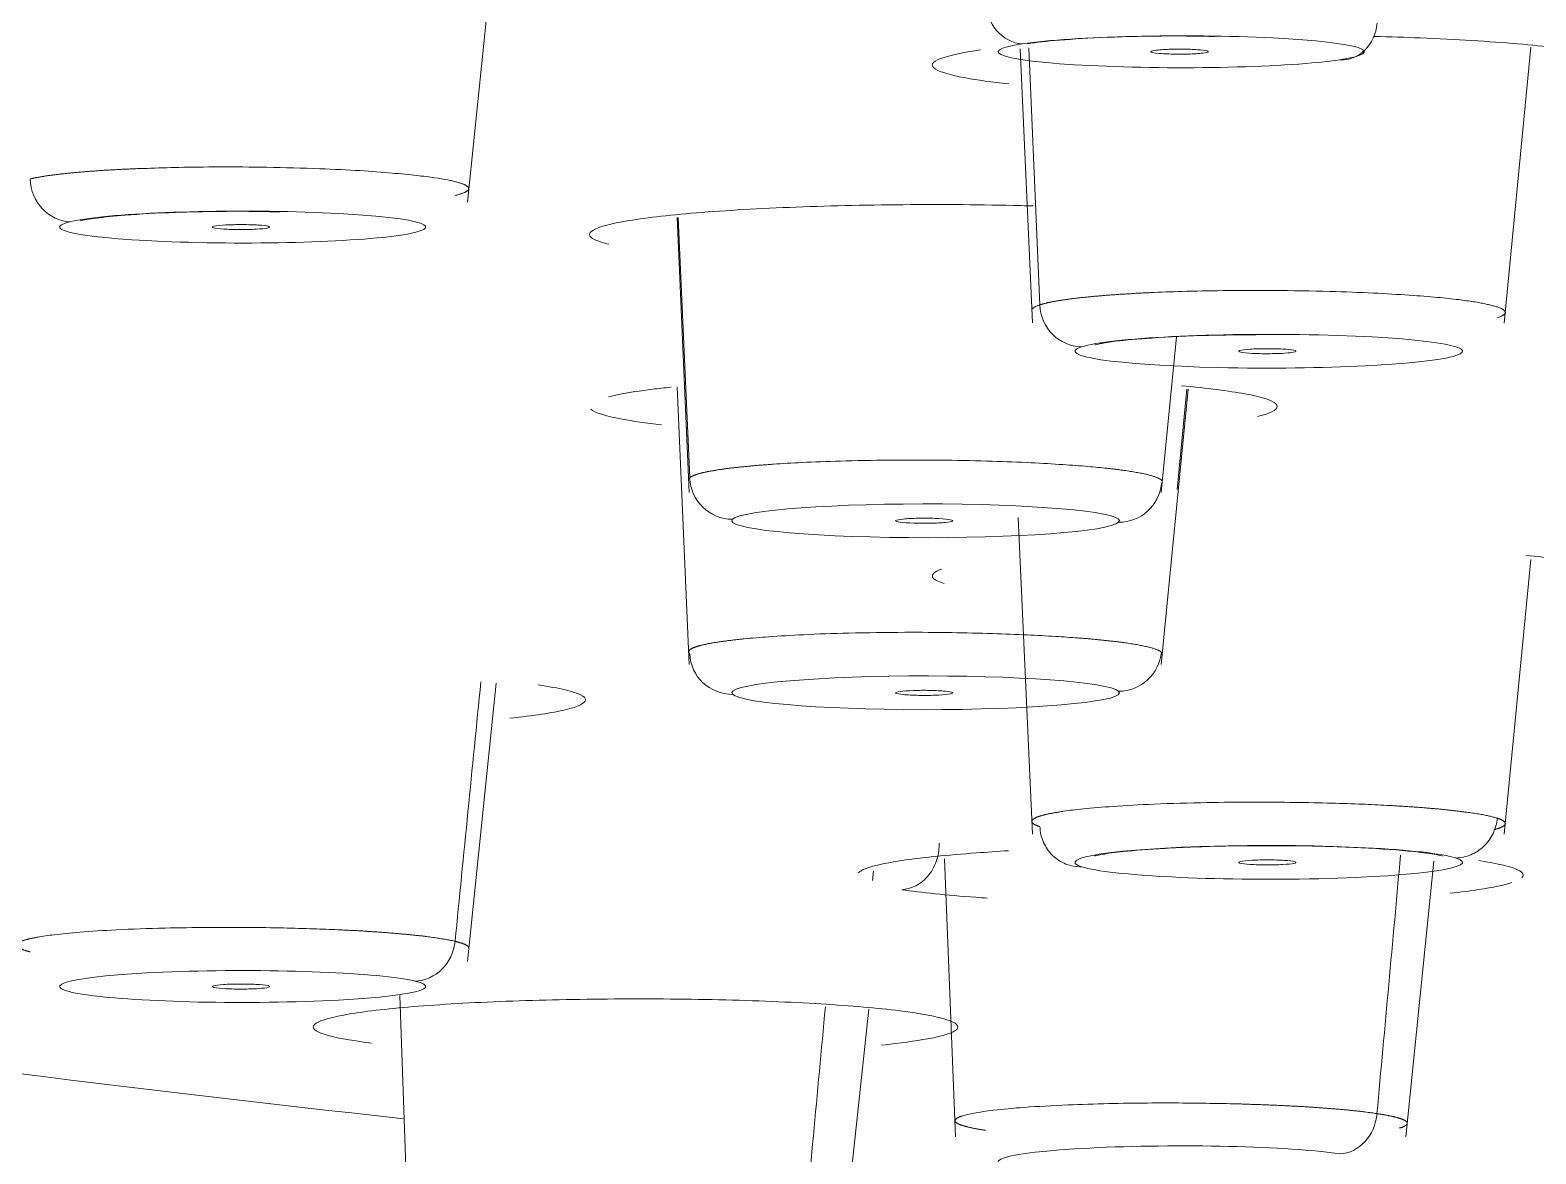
# Model space of a CAD drawing. Extents: x 19821 to 22981, y -91 to 2224.
# Drawn here: x 20605.57 to 20616.05, y 1299.65 to 1307.47 of the extents above; entities that cross this region are included whole.
import ezdxf

# ---------------------------------------------------------------- set-up
doc = ezdxf.new("R2010")
doc.units = 0
doc.header["$LTSCALE"] = 10
doc.header["$MEASUREMENT"] = 0
doc.layers.add('1', color=7, linetype='CONTINUOUS')

msp = doc.modelspace()

# ---------------------------------------------------------------- linework, layer by layer
at = {"layer": '1', "color": 7, "linetype": 'Continuous', "lineweight": 18}
for p, q in [((20608.613, 1306.278), (20608.814, 1308.212)), ((20612.458, 1307.345), (20612.544, 1305.437)), ((20615.827, 1305.436), (20616.012, 1307.356)), ((20610.073, 1306.17), (20610.157, 1304.257)), ((20610.08, 1306.171), (20610.16, 1304.359)), ((20613.441, 1304.256), (20613.546, 1305.34)), ((20610.072, 1304.992), (20610.157, 1303.059)), ((20613.441, 1303.059), (20613.627, 1304.975)), ((20613.551, 1304.278), (20613.619, 1304.976)), ((20612.445, 1304.084), (20612.544, 1301.88)), ((20615.827, 1301.879), (20616.011, 1303.791)), ((20608.613, 1300.994), (20608.813, 1302.929)), ((20611.933, 1301.707), (20612.01, 1299.774)), ((20615.142, 1299.773), (20615.336, 1301.692)), ((20608.143, 1300.757), (20608.215, 1298.696)), ((20611.195, 1298.695), (20611.405, 1300.662))]:
    msp.add_line(p, q, dxfattribs=at)
at = {"layer": '1', "color": 7, "linetype": 'Continuous', "lineweight": 13}
for p, q in [((20612.52, 1307.352), (20612.596, 1305.563)), ((20611.432, 1301.557), (20611.439, 1301.625))]:
    msp.add_line(p, q, dxfattribs=at)
for centre, major_axis, start_param, end_param in [((20690.341, 1302.937), (-124.486, 0), 4.712389, 6.292218), ((20690.341, 1305.454), (-104, 0), 0.568137, 0.659833)]:
    msp.add_ellipse(centre, major_axis=major_axis, ratio=0.087156, start_param=start_param, end_param=end_param, dxfattribs=at)
at = {"layer": '1', "color": 7, "linetype": 'Continuous', "lineweight": 18}
for centre, major_axis, ratio, start_param, end_param in [((20690.341, 1301.967), (-123.486, 0), 0.087156, 4.712389, 6.221456), ((20690.341, 1301.967), (121.8, 0), 0.087156, 1.570796, 4.70718), ((20690.341, 1301.967), (-120.85, 0), 0.087156, 4.712389, 7.853982), ((20690.341, 1302.016), (119.248, 0), 0.087156, 1.570796, 3.197179), ((20690.341, 1301.967), (119.464, 0), 0.087156, 1.570796, 3.186508), ((20612.476, 1307.678), (0.045, -0.297), 0.862968, 4.574299, 6.109451), ((20614.683, 1307.567), (-0.045, 0.297), 0.862968, 2.968619, 4.433977), ((20613.58, 1307.324), (-1.274, 0), 0.087156, 5.760462, 8.900197), ((20613.579, 1307.324), (-1.274, 0), 0.087155, 2.61876, 5.758714), ((20605.853, 1306.44), (0.07, -0.292), 0.936279, 4.496917, 6.032069), ((20607.05, 1306.104), (-1.274, 0), 0.087155, 2.793172, 5.933369), ((20607.05, 1306.104), (-1.274, 0), 0.087156, 5.934883, 9.074843), ((20612.885, 1305.569), (0.093, -0.285), 0.962315, 4.430036, 5.956696), ((20614.188, 1305.24), (-1.348, 0), 0.087156, 6.021372, 9.162569), ((20614.188, 1305.24), (-1.348, 0), 0.087156, 2.880045, 6.02071), ((20610.458, 1304.369), (0.212, -0.212), 0.992426, 3.967544, 5.494204), ((20613.144, 1304.349), (-0.212, 0.212), 0.992426, 2.353081, 3.827397), ((20611.801, 1304.06), (-1.348, 0), 0.087156, 3.054578, 6.195243), ((20611.801, 1304.06), (-1.348, 0), 0.087156, 6.195904, 9.337102), ((20610.458, 1303.151), (-0.211, -0.213), 0.992382, 5.542157, 7.068818), ((20613.144, 1303.172), (0.211, 0.213), 0.992382, 3.927693, 5.402009), ((20611.801, 1302.863), (-1.348, 0), 0.087156, 3.229205, 6.369679), ((20611.801, 1302.863), (-1.348, 0), 0.087156, 0.087335, 3.228364), ((20614.188, 1301.683), (-1.348, 0), 0.087156, 3.404105, 6.543817), ((20614.188, 1301.683), (-1.348, 0), 0.087156, 0.261764, 3.402981), ((20690.341, 1301.967), (119.464, 0), 0.087156, 3.216942, 4.712389), ((20608.247, 1301.156), (0.07, 0.292), 0.935954, 3.392095, 4.857454), ((20690.341, 1302.016), (119.248, 0), 0.087156, 3.248753, 4.705425), ((20607.051, 1300.819), (-1.274, 0), 0.087155, 3.491834, 6.630965), ((20607.049, 1300.819), (-1.274, 0), 0.087156, 0.350315, 3.489299), ((20690.341, 1301.967), (-123.486, 0), 0.087156, 0.153054, 1.5633), ((20614.683, 1299.953), (0.045, 0.297), 0.862492, 3.315064, 4.780423), ((20613.58, 1299.599), (-1.274, 0), 0.087155, 3.66631, 6.805558)]:
    msp.add_ellipse(centre, major_axis=major_axis, ratio=ratio, start_param=start_param, end_param=end_param, dxfattribs=at)
for points, knots in [([(20612.511, 1307.38), (20612.57, 1307.389), (20612.719, 1307.406), (20613.066, 1307.427), (20613.454, 1307.436), (20613.706, 1307.433), (20613.812, 1307.43)], [0, 0, 0, 0, 0.247169, 0.5071, 0.794298, 1, 1, 1, 1]), ([(20614.922, 1307.431), (20615.032, 1307.428), (20615.399, 1307.416), (20615.951, 1307.382), (20616.381, 1307.33), (20616.531, 1307.292), (20616.57, 1307.277)], [0, 0, 0, 0, 0.136149, 0.466407, 0.796664, 1, 1, 1, 1]), ([(20612.38, 1307.1), (20612.262, 1307.113), (20612.011, 1307.147), (20611.809, 1307.213), (20611.855, 1307.261), (20611.93, 1307.285)], [0, 0, 0, 0, 0.252485, 0.626242, 1, 1, 1, 1]), ([(20605.571, 1306.439), (20605.573, 1306.439), (20605.578, 1306.441), (20605.586, 1306.442), (20605.593, 1306.444), (20605.601, 1306.446), (20605.61, 1306.447), (20605.618, 1306.449), (20605.627, 1306.451), (20605.636, 1306.452), (20605.645, 1306.454), (20605.655, 1306.455), (20605.664, 1306.457), (20605.674, 1306.459), (20605.685, 1306.46), (20605.695, 1306.462), (20605.706, 1306.463), (20605.717, 1306.465), (20605.728, 1306.466), (20605.74, 1306.468), (20605.752, 1306.469), (20605.764, 1306.471), (20605.776, 1306.472), (20605.788, 1306.474), (20605.801, 1306.475), (20605.814, 1306.476), (20605.827, 1306.478), (20605.841, 1306.479), (20605.855, 1306.481), (20605.869, 1306.482), (20605.883, 1306.483), (20605.897, 1306.485), (20605.912, 1306.486), (20605.927, 1306.487), (20605.942, 1306.488), (20605.957, 1306.49), (20605.973, 1306.491), (20605.988, 1306.492), (20606.004, 1306.493), (20606.02, 1306.494), (20606.037, 1306.496), (20606.053, 1306.497), (20606.07, 1306.498), (20606.087, 1306.499), (20606.104, 1306.5), (20606.122, 1306.501), (20606.139, 1306.502), (20606.157, 1306.503), (20606.175, 1306.504), (20606.193, 1306.505), (20606.212, 1306.506), (20606.23, 1306.507), (20606.249, 1306.508), (20606.268, 1306.508), (20606.287, 1306.509), (20606.306, 1306.51), (20606.325, 1306.511), (20606.345, 1306.512), (20606.365, 1306.512), (20606.449, 1306.515), (20606.619, 1306.52), (20606.899, 1306.524), (20607.234, 1306.521), (20607.569, 1306.512), (20607.862, 1306.498), (20608.087, 1306.481), (20608.259, 1306.464), (20608.385, 1306.448), (20608.455, 1306.436), (20608.492, 1306.429), (20608.508, 1306.425), (20608.523, 1306.422), (20608.536, 1306.418), (20608.549, 1306.415), (20608.561, 1306.411), (20608.572, 1306.407), (20608.581, 1306.404), (20608.59, 1306.4), (20608.598, 1306.397), (20608.604, 1306.393), (20608.61, 1306.389), (20608.614, 1306.386), (20608.618, 1306.382), (20608.621, 1306.379), (20608.622, 1306.375), (20608.622, 1306.372), (20608.622, 1306.368), (20608.62, 1306.364), (20608.618, 1306.361), (20608.614, 1306.357), (20608.61, 1306.354), (20608.605, 1306.351), (20608.598, 1306.347), (20608.591, 1306.344), (20608.583, 1306.34), (20608.573, 1306.337), (20608.563, 1306.334), (20608.552, 1306.331), (20608.54, 1306.327), (20608.532, 1306.325), (20608.528, 1306.324)], [0, 0, 0, 0, 0.004177, 0.008358, 0.012545, 0.016736, 0.020932, 0.025132, 0.029338, 0.033548, 0.037763, 0.041983, 0.046207, 0.050436, 0.054671, 0.05891, 0.063153, 0.067402, 0.071655, 0.075913, 0.080176, 0.084444, 0.088717, 0.092994, 0.097276, 0.101563, 0.105855, 0.110152, 0.114453, 0.11876, 0.123071, 0.127387, 0.131708, 0.136033, 0.140364, 0.144699, 0.149039, 0.153384, 0.157734, 0.162089, 0.166448, 0.170813, 0.175182, 0.179556, 0.183935, 0.188319, 0.192708, 0.197101, 0.201499, 0.205903, 0.210311, 0.214724, 0.219142, 0.223564, 0.227992, 0.232425, 0.236862, 0.241304, 0.245751, 0.250203, 0.297933, 0.355466, 0.4228, 0.499933, 0.562539, 0.618842, 0.668829, 0.71249, 0.749814, 0.758139, 0.766446, 0.774737, 0.783011, 0.791268, 0.799508, 0.807731, 0.815938, 0.824127, 0.8323, 0.840455, 0.848594, 0.856715, 0.86482, 0.872908, 0.880979, 0.889033, 0.897069, 0.905089, 0.913092, 0.921078, 0.929047, 0.936999, 0.944933, 0.952851, 0.960752, 0.968636, 0.976502, 0.984352, 0.992184, 1, 1, 1, 1]), ([(20605.919, 1306.148), (20605.942, 1306.154), (20606.015, 1306.166), (20606.245, 1306.19), (20606.582, 1306.208), (20606.971, 1306.216), (20607.212, 1306.212), (20607.308, 1306.209)], [0, 0, 0, 0, 0.177758, 0.355431, 0.587226, 0.837588, 1, 1, 1, 1]), ([(20609.473, 1306.07), (20609.499, 1306.096), (20609.646, 1306.142), (20610.134, 1306.203), (20610.839, 1306.245), (20611.636, 1306.264), (20612.228, 1306.26), (20612.521, 1306.252), (20612.549, 1306.252)], [0, 0, 0, 0, 0.195882, 0.391764, 0.587647, 0.783529, 0.979411, 1, 1, 1, 1]), ([(20609.598, 1305.984), (20609.579, 1305.989), (20609.478, 1306.017), (20609.448, 1306.045), (20609.473, 1306.07)], [0, 0, 0, 0, 0.170039, 1, 1, 1, 1]), ([(20612.596, 1305.563), (20612.598, 1305.563), (20612.601, 1305.565), (20612.607, 1305.566), (20612.613, 1305.568), (20612.62, 1305.57), (20612.627, 1305.572), (20612.634, 1305.573), (20612.641, 1305.575), (20612.648, 1305.577), (20612.656, 1305.579), (20612.664, 1305.58), (20612.673, 1305.582), (20612.681, 1305.584), (20612.69, 1305.585), (20612.699, 1305.587), (20612.709, 1305.589), (20612.718, 1305.591), (20612.728, 1305.592), (20612.739, 1305.594), (20612.749, 1305.595), (20612.76, 1305.597), (20612.771, 1305.599), (20612.782, 1305.6), (20612.794, 1305.602), (20612.806, 1305.604), (20612.818, 1305.605), (20612.831, 1305.607), (20612.843, 1305.608), (20612.856, 1305.61), (20612.87, 1305.611), (20612.883, 1305.613), (20612.897, 1305.614), (20612.911, 1305.616), (20612.925, 1305.617), (20612.94, 1305.619), (20612.955, 1305.62), (20612.97, 1305.622), (20612.985, 1305.623), (20613.001, 1305.624), (20613.017, 1305.626), (20613.033, 1305.627), (20613.049, 1305.628), (20613.066, 1305.63), (20613.083, 1305.631), (20613.1, 1305.632), (20613.117, 1305.633), (20613.135, 1305.635), (20613.153, 1305.636), (20613.171, 1305.637), (20613.189, 1305.638), (20613.207, 1305.639), (20613.226, 1305.64), (20613.245, 1305.642), (20613.264, 1305.643), (20613.284, 1305.644), (20613.303, 1305.645), (20613.323, 1305.646), (20613.343, 1305.647), (20613.427, 1305.651), (20613.598, 1305.657), (20613.885, 1305.663), (20614.235, 1305.664), (20614.593, 1305.658), (20614.911, 1305.646), (20615.162, 1305.631), (20615.358, 1305.616), (20615.505, 1305.6), (20615.59, 1305.588), (20615.635, 1305.581), (20615.656, 1305.577), (20615.675, 1305.574), (20615.693, 1305.57), (20615.71, 1305.566), (20615.726, 1305.563), (20615.741, 1305.559), (20615.755, 1305.555), (20615.767, 1305.552), (20615.779, 1305.548), (20615.789, 1305.544), (20615.799, 1305.541), (20615.807, 1305.537), (20615.814, 1305.533), (20615.82, 1305.53), (20615.825, 1305.526), (20615.829, 1305.522), (20615.832, 1305.519), (20615.834, 1305.515), (20615.835, 1305.511), (20615.834, 1305.508), (20615.833, 1305.504), (20615.831, 1305.5), (20615.828, 1305.497), (20615.824, 1305.493), (20615.818, 1305.49), (20615.812, 1305.486), (20615.805, 1305.483), (20615.797, 1305.48), (20615.788, 1305.476), (20615.782, 1305.474), (20615.778, 1305.473)], [0, 0, 0, 0, 0.004085, 0.008179, 0.01228, 0.01639, 0.020507, 0.024632, 0.028765, 0.032907, 0.037056, 0.041213, 0.045379, 0.049552, 0.053733, 0.057922, 0.06212, 0.066325, 0.070538, 0.074759, 0.078989, 0.083226, 0.087471, 0.091725, 0.095986, 0.100255, 0.104533, 0.108818, 0.113111, 0.117413, 0.121722, 0.12604, 0.130365, 0.134698, 0.13904, 0.143389, 0.147747, 0.152113, 0.156486, 0.160868, 0.165258, 0.169655, 0.174061, 0.178475, 0.182897, 0.187327, 0.191765, 0.196211, 0.200665, 0.205127, 0.209597, 0.214075, 0.218561, 0.223056, 0.227558, 0.232069, 0.236587, 0.241114, 0.245648, 0.250191, 0.297762, 0.355246, 0.422636, 0.499927, 0.562657, 0.619022, 0.66901, 0.71261, 0.749816, 0.758314, 0.766783, 0.775225, 0.783637, 0.792021, 0.800377, 0.808705, 0.817003, 0.825274, 0.833516, 0.841729, 0.849914, 0.85807, 0.866198, 0.874297, 0.882368, 0.89041, 0.898424, 0.906409, 0.914365, 0.922293, 0.930193, 0.938063, 0.945905, 0.953719, 0.961504, 0.96926, 0.976988, 0.984687, 0.992358, 1, 1, 1, 1]), ([(20612.54, 1305.525), (20612.54, 1305.526), (20612.54, 1305.528), (20612.541, 1305.532), (20612.543, 1305.535), (20612.547, 1305.539), (20612.551, 1305.542), (20612.556, 1305.546), (20612.562, 1305.549), (20612.569, 1305.553), (20612.577, 1305.556), (20612.586, 1305.559), (20612.593, 1305.562), (20612.596, 1305.563)], [0, 0, 0, 0, 0.085745, 0.17867, 0.271261, 0.363518, 0.455443, 0.547034, 0.638293, 0.729219, 0.819812, 0.910072, 1, 1, 1, 1]), ([(20612.979, 1305.284), (20612.983, 1305.286), (20613.009, 1305.292), (20613.137, 1305.313), (20613.379, 1305.334), (20613.727, 1305.351), (20613.984, 1305.354), (20614.099, 1305.354)], [0, 0, 0, 0, 0.135551, 0.283884, 0.517607, 0.79461, 1, 1, 1, 1]), ([(20609.595, 1304.923), (20609.669, 1304.942), (20609.803, 1304.965), (20609.985, 1304.985), (20610.03, 1304.99)], [0, 0, 0, 0, 0.762671, 1, 1, 1, 1]), ([(20613.581, 1305), (20613.761, 1304.983), (20614.074, 1304.943), (20614.212, 1304.899), (20614.238, 1304.874)], [0, 0, 0, 0, 0.479383, 1, 1, 1, 1]), ([(20614.238, 1304.874), (20614.263, 1304.848), (20614.231, 1304.819), (20614.131, 1304.791), (20614.111, 1304.786)], [0, 0, 0, 0, 0.824858, 1, 1, 1, 1]), ([(20609.964, 1304.728), (20609.857, 1304.74), (20609.615, 1304.775), (20609.498, 1304.812), (20609.473, 1304.837)], [0, 0, 0, 0, 0.383626, 1, 1, 1, 1]), ([(20610.16, 1304.359), (20610.16, 1304.359), (20610.162, 1304.36), (20610.164, 1304.362), (20610.166, 1304.364), (20610.169, 1304.366), (20610.172, 1304.368), (20610.176, 1304.37), (20610.179, 1304.371), (20610.183, 1304.373), (20610.187, 1304.375), (20610.192, 1304.377), (20610.197, 1304.379), (20610.202, 1304.381), (20610.207, 1304.382), (20610.213, 1304.384), (20610.219, 1304.386), (20610.225, 1304.388), (20610.231, 1304.39), (20610.238, 1304.391), (20610.245, 1304.393), (20610.252, 1304.395), (20610.26, 1304.397), (20610.268, 1304.398), (20610.276, 1304.4), (20610.285, 1304.402), (20610.293, 1304.404), (20610.303, 1304.405), (20610.312, 1304.407), (20610.322, 1304.409), (20610.332, 1304.41), (20610.342, 1304.412), (20610.352, 1304.414), (20610.363, 1304.416), (20610.374, 1304.417), (20610.386, 1304.419), (20610.397, 1304.42), (20610.409, 1304.422), (20610.421, 1304.424), (20610.434, 1304.425), (20610.447, 1304.427), (20610.46, 1304.428), (20610.473, 1304.43), (20610.487, 1304.432), (20610.501, 1304.433), (20610.515, 1304.435), (20610.529, 1304.436), (20610.544, 1304.437), (20610.559, 1304.439), (20610.575, 1304.44), (20610.59, 1304.442), (20610.606, 1304.443), (20610.622, 1304.445), (20610.638, 1304.446), (20610.655, 1304.447), (20610.672, 1304.449), (20610.689, 1304.45), (20610.706, 1304.451), (20610.724, 1304.453), (20610.798, 1304.458), (20610.952, 1304.467), (20611.22, 1304.477), (20611.56, 1304.483), (20611.921, 1304.483), (20612.255, 1304.476), (20612.528, 1304.465), (20612.751, 1304.452), (20612.926, 1304.439), (20613.031, 1304.429), (20613.091, 1304.422), (20613.117, 1304.419), (20613.143, 1304.416), (20613.168, 1304.412), (20613.192, 1304.409), (20613.214, 1304.406), (20613.236, 1304.402), (20613.257, 1304.399), (20613.276, 1304.395), (20613.295, 1304.392), (20613.312, 1304.389), (20613.328, 1304.385), (20613.344, 1304.382), (20613.358, 1304.378), (20613.371, 1304.374), (20613.383, 1304.371), (20613.394, 1304.367), (20613.404, 1304.364), (20613.413, 1304.36), (20613.421, 1304.357), (20613.428, 1304.353), (20613.434, 1304.35), (20613.439, 1304.346), (20613.443, 1304.342), (20613.446, 1304.339), (20613.447, 1304.335), (20613.448, 1304.332), (20613.448, 1304.328), (20613.447, 1304.325), (20613.445, 1304.321), (20613.443, 1304.319), (20613.442, 1304.318)], [0, 0, 0, 0, 0.004085, 0.008179, 0.01228, 0.01639, 0.020507, 0.024632, 0.028765, 0.032907, 0.037056, 0.041213, 0.045379, 0.049552, 0.053733, 0.057922, 0.06212, 0.066325, 0.070538, 0.074759, 0.078989, 0.083226, 0.087471, 0.091725, 0.095986, 0.100255, 0.104533, 0.108818, 0.113111, 0.117413, 0.121722, 0.12604, 0.130365, 0.134698, 0.13904, 0.143389, 0.147747, 0.152113, 0.156486, 0.160868, 0.165258, 0.169655, 0.174061, 0.178475, 0.182897, 0.187327, 0.191765, 0.196211, 0.200665, 0.205127, 0.209597, 0.214075, 0.218561, 0.223056, 0.227558, 0.232069, 0.236587, 0.241114, 0.245648, 0.250191, 0.297762, 0.355246, 0.422636, 0.499927, 0.562657, 0.619022, 0.66901, 0.71261, 0.749816, 0.758314, 0.766783, 0.775225, 0.783637, 0.792021, 0.800377, 0.808705, 0.817003, 0.825274, 0.833516, 0.841729, 0.849914, 0.85807, 0.866198, 0.874297, 0.882368, 0.89041, 0.898424, 0.906409, 0.914365, 0.922293, 0.930193, 0.938063, 0.945905, 0.953719, 0.961504, 0.96926, 0.976988, 0.984687, 0.992358, 1, 1, 1, 1]), ([(20615.977, 1303.82), (20616.057, 1303.812), (20616.31, 1303.785), (20616.475, 1303.755), (20616.55, 1303.731)], [0, 0, 0, 0, 0.290733, 1, 1, 1, 1]), ([(20611.93, 1303.623), (20611.855, 1303.647), (20611.824, 1303.681), (20611.886, 1303.714), (20611.911, 1303.724)], [0, 0, 0, 0, 0.716991, 1, 1, 1, 1]), ([(20610.16, 1303.136), (20610.159, 1303.136), (20610.158, 1303.138), (20610.156, 1303.139), (20610.155, 1303.141), (20610.154, 1303.143), (20610.154, 1303.145), (20610.153, 1303.147), (20610.153, 1303.149), (20610.154, 1303.151), (20610.154, 1303.152), (20610.155, 1303.154), (20610.156, 1303.156), (20610.157, 1303.158), (20610.159, 1303.16), (20610.161, 1303.162), (20610.163, 1303.164), (20610.165, 1303.165), (20610.168, 1303.167), (20610.171, 1303.169), (20610.175, 1303.171), (20610.178, 1303.173), (20610.182, 1303.175), (20610.186, 1303.177), (20610.191, 1303.178), (20610.196, 1303.18), (20610.201, 1303.182), (20610.206, 1303.184), (20610.212, 1303.186), (20610.218, 1303.188), (20610.224, 1303.19), (20610.231, 1303.191), (20610.238, 1303.193), (20610.245, 1303.195), (20610.253, 1303.197), (20610.261, 1303.199), (20610.269, 1303.2), (20610.277, 1303.202), (20610.286, 1303.204), (20610.295, 1303.206), (20610.304, 1303.207), (20610.314, 1303.209), (20610.324, 1303.211), (20610.334, 1303.213), (20610.345, 1303.214), (20610.356, 1303.216), (20610.367, 1303.218), (20610.378, 1303.219), (20610.39, 1303.221), (20610.402, 1303.223), (20610.415, 1303.224), (20610.427, 1303.226), (20610.44, 1303.227), (20610.453, 1303.229), (20610.467, 1303.231), (20610.481, 1303.232), (20610.495, 1303.234), (20610.509, 1303.235), (20610.524, 1303.237), (20610.586, 1303.243), (20610.719, 1303.254), (20610.96, 1303.269), (20611.278, 1303.28), (20611.631, 1303.285), (20611.972, 1303.283), (20612.259, 1303.276), (20612.501, 1303.267), (20612.698, 1303.256), (20612.822, 1303.248), (20612.893, 1303.242), (20612.925, 1303.24), (20612.957, 1303.237), (20612.988, 1303.234), (20613.017, 1303.231), (20613.046, 1303.228), (20613.074, 1303.225), (20613.1, 1303.222), (20613.126, 1303.219), (20613.151, 1303.216), (20613.175, 1303.213), (20613.198, 1303.21), (20613.22, 1303.206), (20613.241, 1303.203), (20613.261, 1303.2), (20613.28, 1303.196), (20613.297, 1303.193), (20613.314, 1303.19), (20613.33, 1303.186), (20613.345, 1303.183), (20613.359, 1303.18), (20613.372, 1303.176), (20613.383, 1303.173), (20613.394, 1303.169), (20613.404, 1303.166), (20613.413, 1303.162), (20613.421, 1303.159), (20613.427, 1303.156), (20613.433, 1303.152), (20613.438, 1303.149), (20613.441, 1303.146), (20613.442, 1303.145)], [0, 0, 0, 0, 0.004085, 0.008179, 0.01228, 0.01639, 0.020507, 0.024632, 0.028765, 0.032907, 0.037056, 0.041213, 0.045379, 0.049552, 0.053733, 0.057922, 0.06212, 0.066325, 0.070538, 0.074759, 0.078989, 0.083226, 0.087471, 0.091725, 0.095986, 0.100255, 0.104533, 0.108818, 0.113111, 0.117413, 0.121722, 0.12604, 0.130365, 0.134698, 0.13904, 0.143389, 0.147747, 0.152113, 0.156486, 0.160868, 0.165258, 0.169655, 0.174061, 0.178475, 0.182897, 0.187327, 0.191765, 0.196211, 0.200665, 0.205127, 0.209597, 0.214075, 0.218561, 0.223056, 0.227558, 0.232069, 0.236587, 0.241114, 0.245648, 0.250191, 0.297762, 0.355246, 0.422636, 0.499927, 0.562657, 0.619022, 0.66901, 0.71261, 0.749816, 0.758314, 0.766783, 0.775225, 0.783637, 0.792021, 0.800377, 0.808705, 0.817003, 0.825274, 0.833516, 0.841729, 0.849914, 0.85807, 0.866198, 0.874297, 0.882368, 0.89041, 0.898424, 0.906409, 0.914365, 0.922293, 0.930193, 0.938063, 0.945905, 0.953719, 0.961504, 0.96926, 0.976988, 0.984687, 0.992358, 1, 1, 1, 1]), ([(20609.296, 1302.883), (20609.389, 1302.86), (20609.483, 1302.815), (20609.34, 1302.744), (20609.073, 1302.703), (20608.908, 1302.686)], [0, 0, 0, 0, 0.337067, 0.674135, 1, 1, 1, 1]), ([(20612.596, 1301.932), (20612.594, 1301.932), (20612.591, 1301.933), (20612.585, 1301.935), (20612.581, 1301.937), (20612.576, 1301.939), (20612.572, 1301.941), (20612.568, 1301.942), (20612.564, 1301.944), (20612.56, 1301.946), (20612.557, 1301.948), (20612.554, 1301.95), (20612.551, 1301.952), (20612.549, 1301.953), (20612.547, 1301.955), (20612.545, 1301.957), (20612.543, 1301.959), (20612.542, 1301.961), (20612.541, 1301.963), (20612.54, 1301.965), (20612.54, 1301.967), (20612.54, 1301.968), (20612.54, 1301.97), (20612.54, 1301.972), (20612.541, 1301.974), (20612.542, 1301.976), (20612.543, 1301.978), (20612.545, 1301.98), (20612.547, 1301.982), (20612.549, 1301.984), (20612.552, 1301.985), (20612.555, 1301.987), (20612.558, 1301.989), (20612.561, 1301.991), (20612.565, 1301.993), (20612.569, 1301.995), (20612.573, 1301.997), (20612.578, 1301.999), (20612.583, 1302.001), (20612.588, 1302.002), (20612.594, 1302.004), (20612.6, 1302.006), (20612.606, 1302.008), (20612.613, 1302.01), (20612.62, 1302.012), (20612.627, 1302.013), (20612.634, 1302.015), (20612.642, 1302.017), (20612.65, 1302.019), (20612.659, 1302.021), (20612.667, 1302.023), (20612.677, 1302.024), (20612.686, 1302.026), (20612.696, 1302.028), (20612.706, 1302.03), (20612.716, 1302.031), (20612.727, 1302.033), (20612.738, 1302.035), (20612.749, 1302.037), (20612.797, 1302.044), (20612.904, 1302.057), (20613.111, 1302.074), (20613.398, 1302.09), (20613.733, 1302.1), (20614.069, 1302.103), (20614.362, 1302.101), (20614.617, 1302.096), (20614.83, 1302.089), (20614.968, 1302.082), (20615.049, 1302.078), (20615.086, 1302.075), (20615.122, 1302.073), (20615.157, 1302.071), (20615.192, 1302.069), (20615.226, 1302.066), (20615.259, 1302.064), (20615.291, 1302.061), (20615.323, 1302.058), (20615.353, 1302.056), (20615.383, 1302.053), (20615.412, 1302.05), (20615.439, 1302.047), (20615.466, 1302.044), (20615.492, 1302.041), (20615.517, 1302.038), (20615.541, 1302.035), (20615.565, 1302.032), (20615.587, 1302.029), (20615.608, 1302.026), (20615.628, 1302.023), (20615.648, 1302.02), (20615.666, 1302.017), (20615.684, 1302.013), (20615.7, 1302.01), (20615.716, 1302.007), (20615.73, 1302.004), (20615.744, 1302), (20615.756, 1301.997), (20615.768, 1301.994), (20615.775, 1301.991), (20615.778, 1301.99)], [0, 0, 0, 0, 0.004085, 0.008179, 0.01228, 0.016389, 0.020506, 0.024632, 0.028765, 0.032906, 0.037055, 0.041213, 0.045378, 0.049551, 0.053732, 0.057922, 0.062119, 0.066324, 0.070537, 0.074758, 0.078988, 0.083225, 0.08747, 0.091723, 0.095985, 0.100254, 0.104531, 0.108817, 0.11311, 0.117411, 0.121721, 0.126038, 0.130363, 0.134697, 0.139038, 0.143388, 0.147745, 0.152111, 0.156485, 0.160866, 0.165256, 0.169654, 0.17406, 0.178473, 0.182895, 0.187325, 0.191763, 0.196209, 0.200663, 0.205125, 0.209595, 0.214074, 0.21856, 0.223054, 0.227557, 0.232067, 0.236586, 0.241112, 0.245647, 0.25019, 0.297761, 0.355245, 0.422635, 0.499925, 0.562656, 0.619021, 0.669008, 0.712609, 0.749815, 0.758313, 0.766782, 0.775223, 0.783636, 0.79202, 0.800376, 0.808703, 0.817002, 0.825272, 0.833514, 0.841727, 0.849912, 0.858068, 0.866196, 0.874295, 0.882366, 0.890408, 0.898422, 0.906407, 0.914363, 0.922291, 0.930191, 0.938062, 0.945904, 0.953718, 0.961503, 0.96926, 0.976988, 0.984687, 0.992358, 1, 1, 1, 1]), ([(20612.596, 1301.932), (20612.598, 1301.894), (20612.606, 1301.856), (20612.637, 1301.788), (20612.658, 1301.757), (20612.712, 1301.705), (20612.743, 1301.685), (20612.812, 1301.658), (20612.848, 1301.652), (20612.885, 1301.653)], [0, 0, 0, 0, 0.25, 0.25, 0.5, 0.5, 0.75, 0.75, 1, 1, 1, 1]), ([(20615.778, 1301.99), (20615.78, 1301.99), (20615.784, 1301.989), (20615.789, 1301.987), (20615.794, 1301.985), (20615.798, 1301.983), (20615.803, 1301.981), (20615.807, 1301.98), (20615.81, 1301.978), (20615.814, 1301.976), (20615.817, 1301.974), (20615.82, 1301.972), (20615.823, 1301.97), (20615.825, 1301.968), (20615.827, 1301.967), (20615.829, 1301.965), (20615.831, 1301.963), (20615.832, 1301.961), (20615.833, 1301.959), (20615.834, 1301.957), (20615.834, 1301.955), (20615.835, 1301.953), (20615.834, 1301.952), (20615.834, 1301.95), (20615.833, 1301.948), (20615.832, 1301.946), (20615.831, 1301.944), (20615.829, 1301.942), (20615.827, 1301.94), (20615.825, 1301.938), (20615.823, 1301.936), (20615.82, 1301.935), (20615.817, 1301.933), (20615.813, 1301.931), (20615.81, 1301.929), (20615.806, 1301.927), (20615.801, 1301.925), (20615.796, 1301.923), (20615.791, 1301.921), (20615.786, 1301.92), (20615.781, 1301.918), (20615.775, 1301.916), (20615.768, 1301.914), (20615.763, 1301.912), (20615.76, 1301.912), (20615.759, 1301.911)], [0, 0, 0, 0, 0.022599, 0.045244, 0.067934, 0.090671, 0.113453, 0.136281, 0.159155, 0.182075, 0.205041, 0.228053, 0.25111, 0.274213, 0.297362, 0.320557, 0.343798, 0.367084, 0.390417, 0.413795, 0.437219, 0.460688, 0.484204, 0.507765, 0.531372, 0.555025, 0.578723, 0.602468, 0.626258, 0.650094, 0.673975, 0.697902, 0.721875, 0.745894, 0.769959, 0.794069, 0.818225, 0.842426, 0.866674, 0.890967, 0.915305, 0.93969, 0.96412, 0.988595, 1, 1, 1, 1]), ([(20611.333, 1301.61), (20611.339, 1301.617), (20611.382, 1301.647), (20611.598, 1301.698), (20612.01, 1301.74), (20612.301, 1301.759), (20612.378, 1301.764)], [0, 0, 0, 0, 0.106586, 0.488002, 0.869418, 1, 1, 1, 1]), ([(20612.978, 1301.727), (20612.978, 1301.727), (20612.985, 1301.729), (20613.036, 1301.741), (20613.184, 1301.761), (20613.469, 1301.783), (20613.846, 1301.798), (20614.111, 1301.799), (20614.228, 1301.798)], [0, 0, 0, 0, 0.043416, 0.147514, 0.314428, 0.543215, 0.806039, 1, 1, 1, 1]), ([(20614.228, 1301.798), (20614.276, 1301.798), (20614.485, 1301.799), (20614.846, 1301.786), (20615.178, 1301.763), (20615.357, 1301.737), (20615.392, 1301.73), (20615.397, 1301.727)], [0, 0, 0, 0, 0.08539, 0.37768, 0.666974, 0.860889, 1, 1, 1, 1]), ([(20615.649, 1301.695), (20615.787, 1301.674), (20615.945, 1301.637), (20615.967, 1301.595), (20615.95, 1301.578)], [0, 0, 0, 0, 0.574682, 1, 1, 1, 1]), ([(20615.879, 1301.542), (20615.827, 1301.525), (20615.703, 1301.499), (20615.523, 1301.476), (20615.451, 1301.468)], [0, 0, 0, 0, 0.636317, 1, 1, 1, 1]), ([(20612.232, 1301.434), (20612.204, 1301.436), (20611.966, 1301.453), (20611.775, 1301.473), (20611.635, 1301.493)], [0, 0, 0, 0, 0.115864, 1, 1, 1, 1]), ([(20605.571, 1301.061), (20605.569, 1301.061), (20605.564, 1301.062), (20605.557, 1301.064), (20605.551, 1301.066), (20605.545, 1301.068), (20605.539, 1301.069), (20605.533, 1301.071), (20605.528, 1301.073), (20605.523, 1301.074), (20605.518, 1301.076), (20605.513, 1301.078), (20605.509, 1301.08), (20605.505, 1301.082), (20605.501, 1301.083), (20605.497, 1301.085), (20605.494, 1301.087), (20605.491, 1301.089), (20605.488, 1301.09), (20605.486, 1301.092), (20605.484, 1301.094), (20605.482, 1301.096), (20605.48, 1301.098), (20605.479, 1301.099), (20605.478, 1301.101), (20605.477, 1301.103), (20605.476, 1301.105), (20605.476, 1301.107), (20605.476, 1301.108), (20605.477, 1301.11), (20605.477, 1301.112), (20605.478, 1301.114), (20605.48, 1301.116), (20605.481, 1301.117), (20605.483, 1301.119), (20605.485, 1301.121), (20605.487, 1301.123), (20605.49, 1301.125), (20605.493, 1301.126), (20605.496, 1301.128), (20605.5, 1301.13), (20605.504, 1301.132), (20605.508, 1301.133), (20605.512, 1301.135), (20605.517, 1301.137), (20605.522, 1301.139), (20605.528, 1301.14), (20605.533, 1301.142), (20605.539, 1301.144), (20605.545, 1301.146), (20605.552, 1301.147), (20605.559, 1301.149), (20605.566, 1301.151), (20605.573, 1301.152), (20605.581, 1301.154), (20605.589, 1301.156), (20605.597, 1301.157), (20605.606, 1301.159), (20605.615, 1301.161), (20605.653, 1301.168), (20605.742, 1301.181), (20605.921, 1301.199), (20606.178, 1301.215), (20606.485, 1301.226), (20606.799, 1301.231), (20607.078, 1301.231), (20607.325, 1301.227), (20607.534, 1301.221), (20607.671, 1301.216), (20607.751, 1301.212), (20607.788, 1301.21), (20607.824, 1301.209), (20607.859, 1301.207), (20607.894, 1301.205), (20607.928, 1301.202), (20607.961, 1301.2), (20607.994, 1301.198), (20608.026, 1301.196), (20608.057, 1301.193), (20608.088, 1301.191), (20608.118, 1301.188), (20608.147, 1301.186), (20608.175, 1301.183), (20608.203, 1301.181), (20608.229, 1301.178), (20608.255, 1301.175), (20608.28, 1301.173), (20608.305, 1301.17), (20608.328, 1301.167), (20608.351, 1301.164), (20608.372, 1301.161), (20608.393, 1301.158), (20608.413, 1301.155), (20608.432, 1301.152), (20608.45, 1301.149), (20608.468, 1301.146), (20608.484, 1301.143), (20608.499, 1301.14), (20608.514, 1301.137), (20608.523, 1301.135), (20608.528, 1301.134)], [0, 0, 0, 0, 0.004177, 0.008358, 0.012545, 0.016736, 0.020932, 0.025132, 0.029338, 0.033548, 0.037763, 0.041983, 0.046207, 0.050436, 0.054671, 0.05891, 0.063153, 0.067402, 0.071655, 0.075913, 0.080176, 0.084444, 0.088717, 0.092994, 0.097276, 0.101563, 0.105855, 0.110152, 0.114453, 0.11876, 0.123071, 0.127387, 0.131708, 0.136033, 0.140364, 0.144699, 0.149039, 0.153384, 0.157734, 0.162089, 0.166448, 0.170813, 0.175182, 0.179556, 0.183935, 0.188319, 0.192708, 0.197101, 0.201499, 0.205903, 0.210311, 0.214724, 0.219142, 0.223564, 0.227992, 0.232425, 0.236862, 0.241304, 0.245751, 0.250203, 0.297933, 0.355466, 0.4228, 0.499933, 0.562539, 0.618842, 0.668829, 0.71249, 0.749814, 0.758139, 0.766446, 0.774737, 0.783011, 0.791268, 0.799508, 0.807731, 0.815938, 0.824127, 0.8323, 0.840455, 0.848594, 0.856715, 0.86482, 0.872908, 0.880979, 0.889033, 0.897069, 0.905089, 0.913092, 0.921078, 0.929047, 0.936999, 0.944933, 0.952851, 0.960752, 0.968636, 0.976502, 0.984352, 0.992184, 1, 1, 1, 1]), ([(20608.528, 1301.134), (20608.53, 1301.133), (20608.535, 1301.132), (20608.541, 1301.13), (20608.548, 1301.129), (20608.554, 1301.127), (20608.56, 1301.125), (20608.565, 1301.123), (20608.571, 1301.122), (20608.576, 1301.12), (20608.581, 1301.118), (20608.585, 1301.116), (20608.59, 1301.115), (20608.594, 1301.113), (20608.598, 1301.111), (20608.601, 1301.109), (20608.605, 1301.108), (20608.608, 1301.106), (20608.61, 1301.104), (20608.613, 1301.102), (20608.615, 1301.1), (20608.617, 1301.099), (20608.618, 1301.097), (20608.62, 1301.095), (20608.621, 1301.093), (20608.622, 1301.091), (20608.622, 1301.09), (20608.622, 1301.088), (20608.622, 1301.087), (20608.622, 1301.086)], [0, 0, 0, 0, 0.036521, 0.073086, 0.109695, 0.146348, 0.183045, 0.219786, 0.256571, 0.2934, 0.330273, 0.36719, 0.404151, 0.441156, 0.478205, 0.515298, 0.552435, 0.589615, 0.62684, 0.664108, 0.701421, 0.738777, 0.776177, 0.813621, 0.851109, 0.888641, 0.926217, 0.963836, 1, 1, 1, 1]), ([(20611.622, 1300.65), (20611.774, 1300.63), (20611.992, 1300.59), (20612.064, 1300.52), (20611.874, 1300.459), (20611.623, 1300.425), (20611.495, 1300.411)], [0, 0, 0, 0, 0.266124, 0.532249, 0.798373, 1, 1, 1, 1]), ([(20612.217, 1299.819), (20612.213, 1299.819), (20612.206, 1299.82), (20612.196, 1299.822), (20612.187, 1299.823), (20612.177, 1299.825), (20612.168, 1299.827), (20612.159, 1299.828), (20612.15, 1299.83), (20612.141, 1299.831), (20612.133, 1299.833), (20612.125, 1299.835), (20612.117, 1299.836), (20612.11, 1299.838), (20612.102, 1299.84), (20612.095, 1299.842), (20612.088, 1299.843), (20612.082, 1299.845), (20612.076, 1299.847), (20612.069, 1299.848), (20612.064, 1299.85), (20612.058, 1299.852), (20612.053, 1299.854), (20612.048, 1299.855), (20612.043, 1299.857), (20612.039, 1299.859), (20612.035, 1299.861), (20612.031, 1299.862), (20612.027, 1299.864), (20612.024, 1299.866), (20612.021, 1299.868), (20612.018, 1299.869), (20612.015, 1299.871), (20612.013, 1299.873), (20612.011, 1299.875), (20612.01, 1299.877), (20612.008, 1299.878), (20612.007, 1299.88), (20612.007, 1299.882), (20612.006, 1299.884), (20612.006, 1299.886), (20612.006, 1299.887), (20612.007, 1299.889), (20612.007, 1299.891), (20612.008, 1299.893), (20612.01, 1299.895), (20612.011, 1299.896), (20612.013, 1299.898), (20612.015, 1299.9), (20612.018, 1299.902), (20612.021, 1299.904), (20612.024, 1299.905), (20612.027, 1299.907), (20612.031, 1299.909), (20612.035, 1299.911), (20612.039, 1299.913), (20612.044, 1299.914), (20612.049, 1299.916), (20612.054, 1299.918), (20612.078, 1299.925), (20612.138, 1299.939), (20612.275, 1299.96), (20612.491, 1299.98), (20612.766, 1299.995), (20613.062, 1300.005), (20613.333, 1300.009), (20613.58, 1300.009), (20613.796, 1300.006), (20613.94, 1300.003), (20614.026, 1300.001), (20614.065, 1299.999), (20614.104, 1299.998), (20614.142, 1299.997), (20614.18, 1299.995), (20614.217, 1299.994), (20614.254, 1299.992), (20614.291, 1299.99), (20614.326, 1299.988), (20614.362, 1299.987), (20614.396, 1299.985), (20614.43, 1299.983), (20614.464, 1299.981), (20614.497, 1299.979), (20614.529, 1299.976), (20614.56, 1299.974), (20614.591, 1299.972), (20614.621, 1299.969), (20614.65, 1299.967), (20614.679, 1299.965), (20614.707, 1299.962), (20614.734, 1299.96), (20614.76, 1299.957), (20614.786, 1299.954), (20614.811, 1299.952), (20614.834, 1299.949), (20614.857, 1299.946), (20614.88, 1299.943), (20614.901, 1299.941), (20614.922, 1299.938), (20614.935, 1299.936), (20614.941, 1299.935)], [0, 0, 0, 0, 0.004177, 0.008358, 0.012545, 0.016736, 0.020932, 0.025132, 0.029338, 0.033548, 0.037763, 0.041983, 0.046207, 0.050436, 0.054671, 0.05891, 0.063153, 0.067402, 0.071655, 0.075913, 0.080176, 0.084444, 0.088717, 0.092994, 0.097276, 0.101563, 0.105855, 0.110152, 0.114453, 0.11876, 0.123071, 0.127387, 0.131708, 0.136033, 0.140364, 0.144699, 0.149039, 0.153384, 0.157734, 0.162089, 0.166448, 0.170813, 0.175182, 0.179556, 0.183935, 0.188319, 0.192708, 0.197101, 0.201499, 0.205903, 0.210311, 0.214724, 0.219142, 0.223564, 0.227992, 0.232425, 0.236862, 0.241304, 0.245751, 0.250203, 0.297933, 0.355466, 0.4228, 0.499933, 0.562539, 0.618842, 0.668829, 0.71249, 0.749814, 0.758139, 0.766446, 0.774737, 0.783011, 0.791268, 0.799508, 0.807731, 0.815938, 0.824127, 0.8323, 0.840455, 0.848594, 0.856715, 0.86482, 0.872908, 0.880979, 0.889033, 0.897069, 0.905089, 0.913092, 0.921078, 0.929047, 0.936999, 0.944933, 0.952851, 0.960752, 0.968636, 0.976502, 0.984352, 0.992184, 1, 1, 1, 1]), ([(20614.941, 1299.935), (20614.945, 1299.934), (20614.952, 1299.933), (20614.961, 1299.932), (20614.971, 1299.93), (20614.981, 1299.929), (20614.99, 1299.927), (20614.999, 1299.925), (20615.008, 1299.924), (20615.016, 1299.922), (20615.025, 1299.92), (20615.033, 1299.919), (20615.041, 1299.917), (20615.048, 1299.915), (20615.056, 1299.914), (20615.063, 1299.912), (20615.069, 1299.91), (20615.076, 1299.909), (20615.082, 1299.907), (20615.088, 1299.905), (20615.094, 1299.903), (20615.1, 1299.902), (20615.105, 1299.9), (20615.11, 1299.898), (20615.115, 1299.896), (20615.119, 1299.895), (20615.123, 1299.893), (20615.127, 1299.891), (20615.131, 1299.889), (20615.134, 1299.888), (20615.137, 1299.886), (20615.14, 1299.884), (20615.142, 1299.882), (20615.145, 1299.88), (20615.147, 1299.879), (20615.148, 1299.877), (20615.15, 1299.875), (20615.151, 1299.873), (20615.151, 1299.871), (20615.152, 1299.87), (20615.152, 1299.868), (20615.152, 1299.866), (20615.151, 1299.864), (20615.151, 1299.862), (20615.15, 1299.861), (20615.148, 1299.859), (20615.147, 1299.857), (20615.145, 1299.855), (20615.143, 1299.853), (20615.14, 1299.852), (20615.137, 1299.85), (20615.134, 1299.848), (20615.131, 1299.846), (20615.127, 1299.844), (20615.123, 1299.843), (20615.119, 1299.841), (20615.114, 1299.839), (20615.109, 1299.837), (20615.104, 1299.836), (20615.1, 1299.834), (20615.098, 1299.834), (20615.098, 1299.834)], [0, 0, 0, 0, 0.01667, 0.03336, 0.05007, 0.0668, 0.08355, 0.10032, 0.117111, 0.133921, 0.150752, 0.167602, 0.184473, 0.201364, 0.218275, 0.235206, 0.252156, 0.269127, 0.286118, 0.303129, 0.320161, 0.337212, 0.354283, 0.371374, 0.388485, 0.405616, 0.422768, 0.439939, 0.45713, 0.474341, 0.491573, 0.508824, 0.526095, 0.543386, 0.560698, 0.578029, 0.59538, 0.612751, 0.630142, 0.647553, 0.664984, 0.682435, 0.699906, 0.717397, 0.734908, 0.752438, 0.769989, 0.78756, 0.80515, 0.822761, 0.840391, 0.858041, 0.875711, 0.893401, 0.911111, 0.928841, 0.946591, 0.96436, 0.98215, 0.999959, 1, 1, 1, 1])]:
    msp.add_open_spline(points, degree=3, knots=knots, dxfattribs=at)
for points in [[(20611.93, 1307.285), (20611.989, 1307.304), (20612.074, 1307.321), (20612.184, 1307.338)], [(20613.395, 1307.333), (20613.373, 1307.329), (20613.356, 1307.322), (20613.415, 1307.312), (20613.52, 1307.307), (20613.648, 1307.307), (20613.712, 1307.312), (20613.742, 1307.316)], [(20613.742, 1307.316), (20613.763, 1307.32), (20613.781, 1307.327), (20613.721, 1307.337), (20613.617, 1307.343), (20613.489, 1307.342), (20613.425, 1307.337), (20613.395, 1307.333)], [(20606.849, 1306.11), (20606.837, 1306.106), (20606.834, 1306.098), (20606.913, 1306.089), (20607.026, 1306.086), (20607.151, 1306.088), (20607.204, 1306.094), (20607.227, 1306.098)], [(20607.227, 1306.098), (20607.239, 1306.102), (20607.242, 1306.11), (20607.163, 1306.119), (20607.05, 1306.122), (20606.925, 1306.12), (20606.872, 1306.114), (20606.849, 1306.11)], [(20613.984, 1305.245), (20613.976, 1305.24), (20613.981, 1305.233), (20614.069, 1305.224), (20614.185, 1305.222), (20614.306, 1305.225), (20614.354, 1305.231), (20614.372, 1305.236)], [(20614.372, 1305.236), (20614.38, 1305.24), (20614.375, 1305.248), (20614.288, 1305.256), (20614.172, 1305.259), (20614.05, 1305.255), (20614.003, 1305.249), (20613.984, 1305.245)], [(20611.991, 1304.059), (20611.99, 1304.063), (20611.971, 1304.071), (20611.868, 1304.078), (20611.749, 1304.079), (20611.635, 1304.073), (20611.601, 1304.066), (20611.592, 1304.062)], [(20611.592, 1304.062), (20611.593, 1304.057), (20611.613, 1304.05), (20611.715, 1304.043), (20611.835, 1304.042), (20611.948, 1304.048), (20611.982, 1304.054), (20611.991, 1304.059)], [(20609.105, 1302.918), (20609.18, 1302.907), (20609.243, 1302.895), (20609.296, 1302.883)], [(20611.991, 1302.864), (20611.981, 1302.868), (20611.947, 1302.875), (20611.832, 1302.881), (20611.713, 1302.88), (20611.612, 1302.873), (20611.593, 1302.865), (20611.592, 1302.861)], [(20611.592, 1302.861), (20611.602, 1302.857), (20611.636, 1302.85), (20611.751, 1302.844), (20611.87, 1302.845), (20611.971, 1302.852), (20611.991, 1302.86), (20611.991, 1302.864)], [(20614.372, 1301.687), (20614.353, 1301.692), (20614.306, 1301.698), (20614.182, 1301.701), (20614.067, 1301.699), (20613.981, 1301.69), (20613.976, 1301.683), (20613.984, 1301.678)], [(20613.984, 1301.678), (20614.003, 1301.674), (20614.051, 1301.668), (20614.174, 1301.664), (20614.29, 1301.667), (20614.375, 1301.675), (20614.38, 1301.683), (20614.372, 1301.687)], [(20607.227, 1300.825), (20607.204, 1300.829), (20607.15, 1300.835), (20607.023, 1300.837), (20606.911, 1300.834), (20606.834, 1300.825), (20606.837, 1300.817), (20606.849, 1300.813)], [(20606.849, 1300.813), (20606.872, 1300.809), (20606.926, 1300.803), (20607.052, 1300.8), (20607.165, 1300.804), (20607.242, 1300.813), (20607.239, 1300.821), (20607.227, 1300.825)], [(20607.945, 1300.425), (20607.792, 1300.445), (20607.575, 1300.485), (20607.503, 1300.555), (20607.71, 1300.622), (20608.17, 1300.679), (20608.82, 1300.718), (20609.585, 1300.736), (20610.372, 1300.731), (20611.104, 1300.701), (20611.465, 1300.669), (20611.622, 1300.65)]]:
    msp.add_open_spline(points, degree=3, dxfattribs=at)
at = {"layer": '1', "color": 7, "linetype": 'Continuous', "lineweight": 13}
for points in [[(20608.528, 1301.134), (20608.587, 1301.735), (20608.647, 1302.337), (20608.707, 1302.939)], [(20614.941, 1299.935), (20614.996, 1300.534), (20615.051, 1301.133), (20615.105, 1301.732)], [(20610.936, 1298.881), (20610.992, 1299.48), (20611.048, 1300.079), (20611.104, 1300.678)]]:
    msp.add_open_spline(points, degree=3, dxfattribs=at)
for points, knots in [([(20615.778, 1301.99), (20615.775, 1301.954), (20615.765, 1301.918), (20615.733, 1301.851), (20615.711, 1301.821), (20615.658, 1301.77), (20615.628, 1301.75), (20615.561, 1301.722), (20615.526, 1301.714), (20615.49, 1301.713)], [0, 0, 0, 0, 0.25, 0.25, 0.5, 0.5, 0.75, 0.75, 1, 1, 1, 1]), ([(20611.635, 1301.493), (20611.651, 1301.494), (20611.667, 1301.497), (20611.701, 1301.506), (20611.717, 1301.512), (20611.75, 1301.529), (20611.766, 1301.54), (20611.796, 1301.565), (20611.811, 1301.58), (20611.836, 1301.611), (20611.847, 1301.629), (20611.866, 1301.665), (20611.874, 1301.684), (20611.886, 1301.723), (20611.89, 1301.742), (20611.895, 1301.78), (20611.895, 1301.798), (20611.895, 1301.816)], [0, 0, 0, 0, 0.125, 0.125, 0.25, 0.25, 0.375, 0.375, 0.5, 0.5, 0.625, 0.625, 0.75, 0.75, 0.875, 0.875, 1, 1, 1, 1])]:
    msp.add_open_spline(points, degree=3, knots=knots, dxfattribs=at)

doc.saveas('drawing.dxf')
